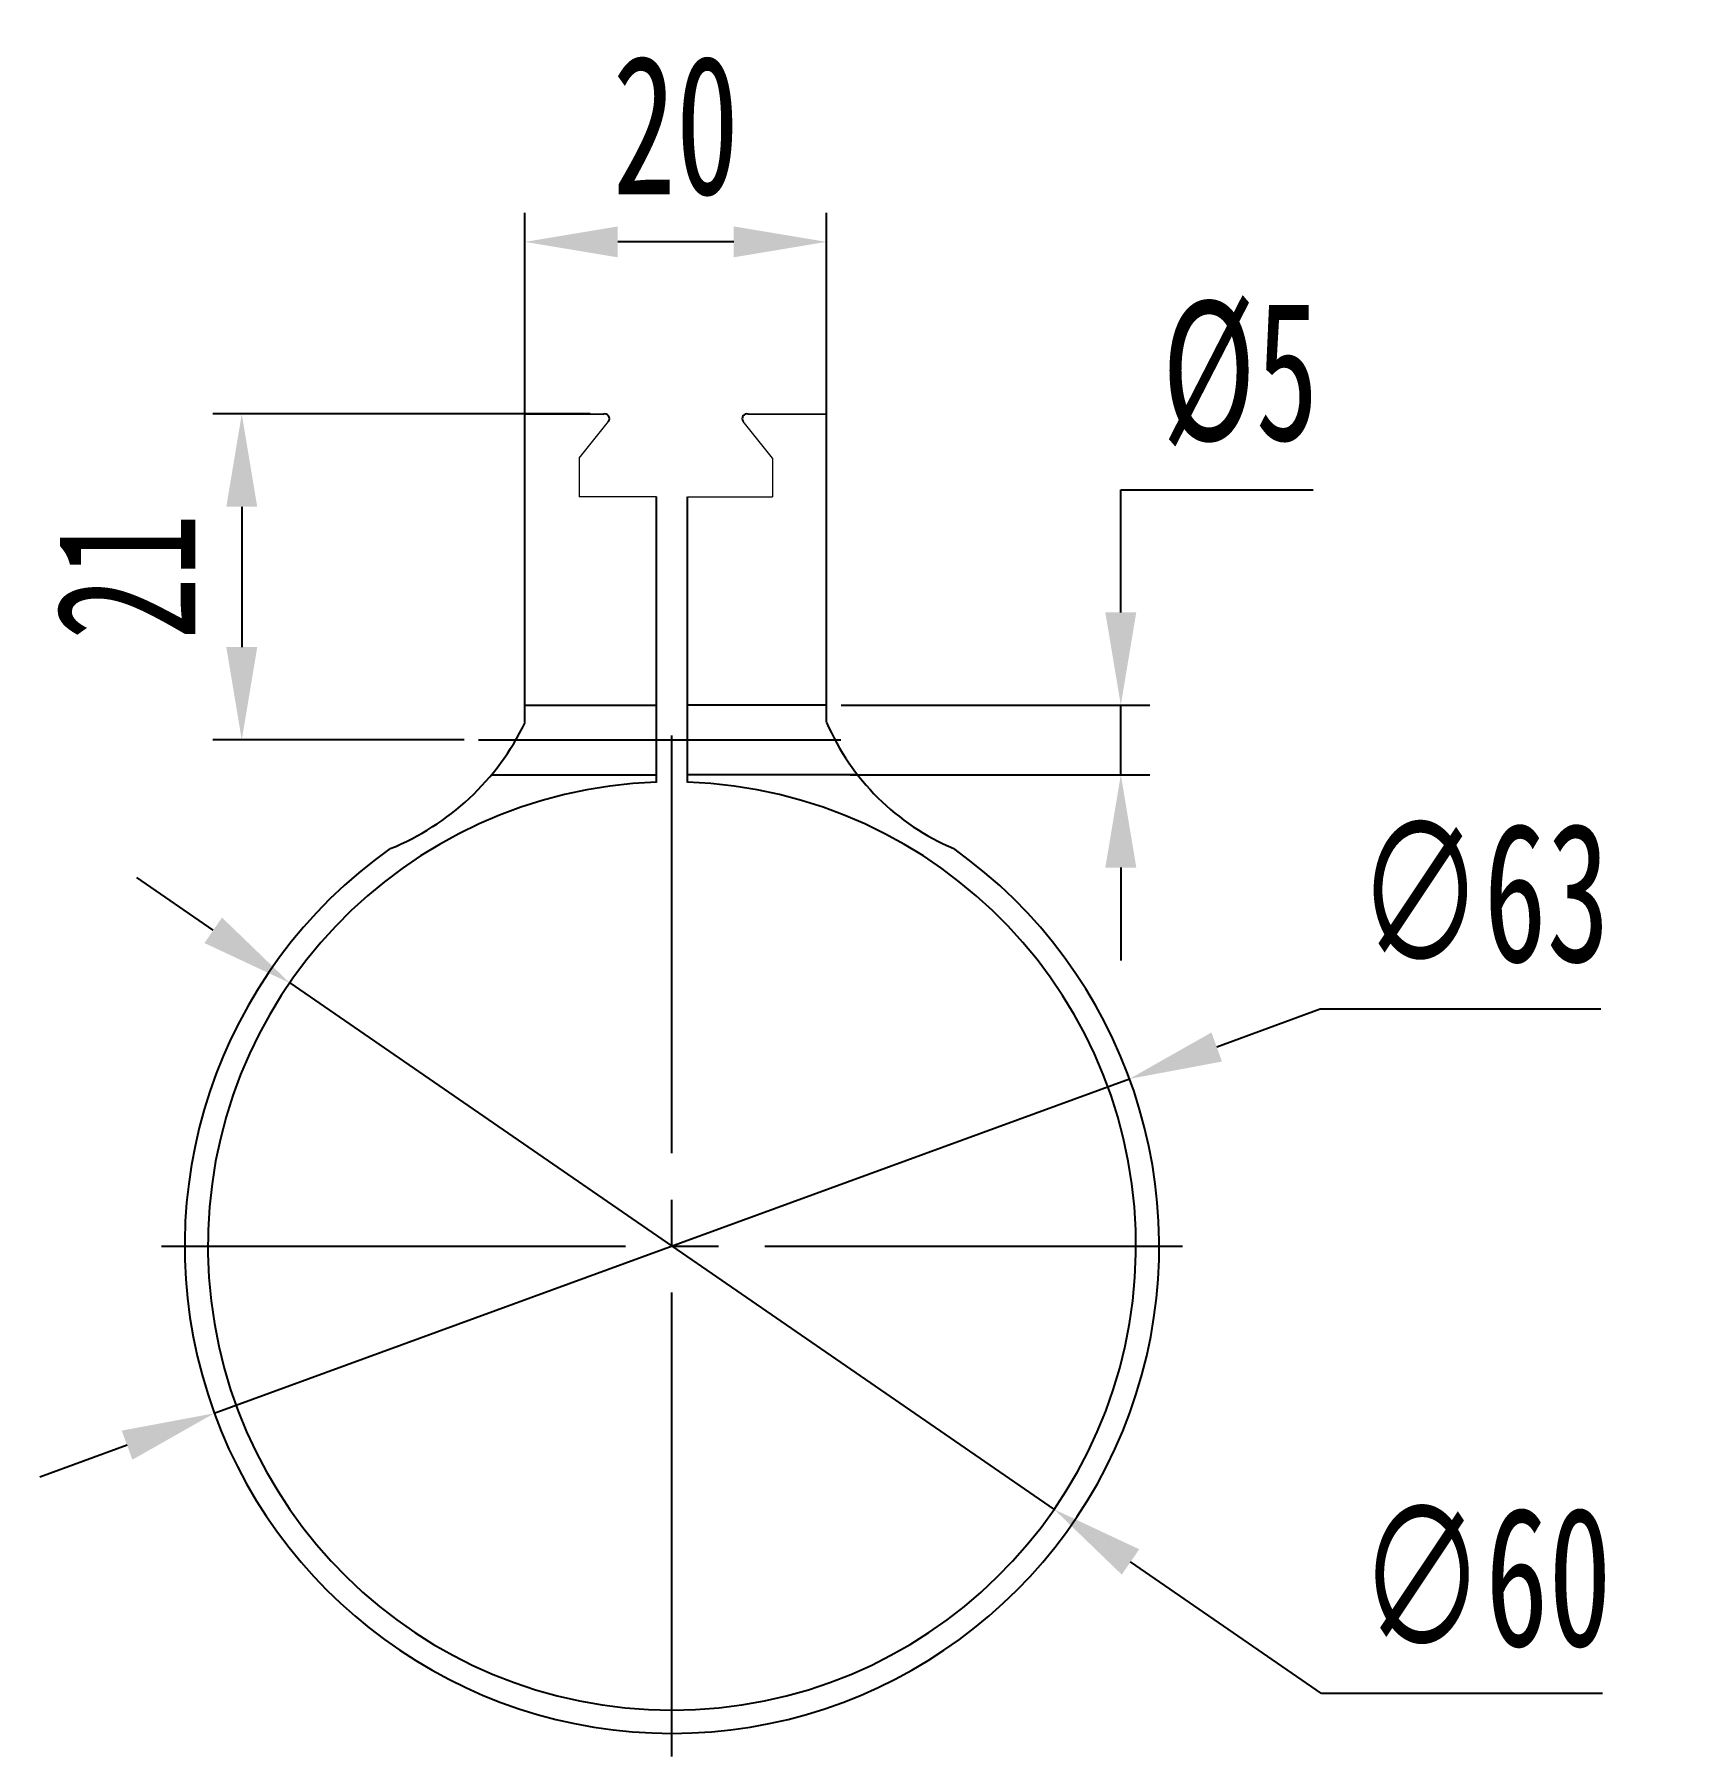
# Model space of a CAD drawing. Header units: millimetres. Extents: x 248 to 355, y -243 to -132.
import ezdxf

# ---------------------------------------------------------------- set-up
doc = ezdxf.new("R2010")
doc.units = ezdxf.units.MM
doc.linetypes.add('EB_DASHDOT', pattern=[39, 30, -3, 3, -3])
doc.layers.get('Defpoints').update_dxf_attribs({"lineweight": 0})
for name, color, linetype, lineweight in [('200', 1, 'Continuous', 0), ('CAXA1', 1, 'EB_DASHDOT', 25), ('CAXA3', 7, 'Continuous', 25), ('尺寸线', 7, 'Continuous', 13)]:
    doc.layers.add(name, color=color, linetype=linetype, lineweight=lineweight)
doc.styles.add('标准', font='', dxfattribs={"width": 0.667})
doc.styles.get('标准').set_extended_font_data('FangSong_GB2312')
doc.dimstyles.new('ISO-25', dxfattribs={"dimscale": 1.5, "dimtxt": 6, "dimasz": 4, "dimexe": 1.25, "dimexo": 0.625, "dimgap": 2, "dimtad": 1, "dimtoh": 1, "dimdec": 0, "dimdsep": 46, "dimtxsty": '标准', "dimcen": 0, "dimclrd": 1, "dimclre": 1, "dimaunit": 1, "dimazin": 2, "dimtfac": 1, "dimtdec": 0, "dimtmove": 0, "dimatfit": 3, "dimfxl": 0, "dimarcsym": 0})

# ---------------------------------------------------------------- blocks, each defined once
blk = doc.blocks.new('*D58')
at = {"layer": 'Defpoints', "color": 0}
for p in [(284.88, -156.62), (261.41, -177.7), (276.72, -177.7)]:
    blk.add_point(p, dxfattribs=at)
at = {"layer": '尺寸线', "color": 1, "lineweight": -2}
for p, q in [((283.94, -156.62), (259.54, -156.62)), ((261.41, -162.62), (261.41, -171.7)), ((275.78, -177.7), (259.54, -177.7))]:
    blk.add_line(p, q, dxfattribs=at)
at = {"layer": '尺寸线', "color": 1}
for points in [[(260.41, -162.62), (262.41, -162.62), (261.41, -156.62)], [(260.41, -171.7), (262.41, -171.7), (261.41, -177.7)]]:
    blk.add_solid(points, dxfattribs=at)
at = {"layer": '尺寸线', "color": 0, "insert": (253.91, -167.16), "char_height": 9, "attachment_point": 5, "rotation": 90, "style": '标准'}
blk.add_mtext('21', dxfattribs=at)
blk = doc.blocks.new('*D59')
at = {"layer": 'Defpoints', "color": 0}
for p in [(299.22, -175.45), (299.81, -179.95), (318.24, -179.95)]:
    blk.add_point(p, dxfattribs=at)
at = {"layer": '尺寸线', "color": 1, "lineweight": -2}
for p, q in [((318.24, -169.45), (318.24, -161.53)), ((318.24, -161.53), (330.68, -161.53)), ((300.15, -175.45), (320.12, -175.45)), ((318.24, -179.95), (318.24, -175.45)), ((300.75, -179.95), (320.12, -179.95)), ((318.24, -185.95), (318.24, -191.95))]:
    blk.add_line(p, q, dxfattribs=at)
at = {"layer": '尺寸线', "color": 1}
for points in [[(317.24, -169.45), (319.24, -169.45), (318.24, -175.45)], [(317.24, -185.95), (319.24, -185.95), (318.24, -179.95)]]:
    blk.add_solid(points, dxfattribs=at)
at = {"layer": '尺寸线', "color": 0, "insert": (325.96, -154.03), "char_height": 9, "attachment_point": 5, "style": '标准'}
blk.add_mtext('%%c5', dxfattribs=at)
blk = doc.blocks.new('*D60')
at = {"layer": 'Defpoints', "color": 0}
for p in [(279.72, -145.5), (279.72, -162.38), (299.22, -162.38)]:
    blk.add_point(p, dxfattribs=at)
at = {"layer": '尺寸线', "color": 1, "lineweight": -2}
for p, q in [((279.72, -161.44), (279.72, -143.62)), ((299.22, -161.44), (299.22, -143.62)), ((293.22, -145.5), (285.72, -145.5))]:
    blk.add_line(p, q, dxfattribs=at)
at = {"layer": '尺寸线', "color": 1}
for points in [[(285.72, -144.5), (285.72, -146.5), (279.72, -145.5)], [(293.22, -144.5), (293.22, -146.5), (299.22, -145.5)]]:
    blk.add_solid(points, dxfattribs=at)
at = {"layer": '尺寸线', "color": 0, "insert": (289.47, -138), "char_height": 9, "attachment_point": 5, "style": '标准'}
blk.add_mtext('20', dxfattribs=at)
blk = doc.blocks.new('*D61')
at = {"layer": 'Defpoints', "color": 0}
for p in [(264.51, -193.41), (313.93, -227.44)]:
    blk.add_point(p, dxfattribs=at)
at = {"layer": '尺寸线', "color": 1, "lineweight": -2}
for p, q in [((259.57, -190), (254.63, -186.6)), ((264.51, -193.41), (313.93, -227.44)), ((331.22, -239.35), (318.87, -230.84)), ((349.37, -239.35), (331.22, -239.35))]:
    blk.add_line(p, q, dxfattribs=at)
at = {"layer": '尺寸线', "color": 1}
for points in [[(260.13, -189.18), (259, -190.83), (264.51, -193.41)], [(319.43, -230.02), (318.3, -231.66), (313.93, -227.44)]]:
    blk.add_solid(points, dxfattribs=at)
at = {"layer": '尺寸线', "color": 0, "insert": (341.8, -231.85), "char_height": 9, "attachment_point": 5, "style": '标准'}
blk.add_mtext('∅60', dxfattribs=at)
blk = doc.blocks.new('*D63')
at = {"layer": 'Defpoints', "color": 0}
for p in [(318.8, -199.61), (259.63, -221.23)]:
    blk.add_point(p, dxfattribs=at)
at = {"layer": '尺寸线', "color": 1, "lineweight": -2}
for p, q in [((331.12, -195.11), (324.44, -197.55)), ((349.27, -195.11), (331.12, -195.11)), ((259.63, -221.23), (318.8, -199.61)), ((254, -223.29), (248.36, -225.35))]:
    blk.add_line(p, q, dxfattribs=at)
at = {"layer": '尺寸线', "color": 1}
for points in [[(324.1, -196.61), (324.78, -198.49), (318.8, -199.61)], [(253.65, -222.35), (254.34, -224.23), (259.63, -221.23)]]:
    blk.add_solid(points, dxfattribs=at)
at = {"layer": '尺寸线', "color": 0, "insert": (341.69, -187.61), "char_height": 9, "attachment_point": 5, "style": '标准'}
blk.add_mtext('∅63', dxfattribs=at)

msp = doc.modelspace()

# ---------------------------------------------------------------- linework, layer by layer
at = {"layer": '200', "color": 0, "linetype": 'Continuous', "lineweight": 0}
for p, q in [((283.22, -159.48), (285.11, -157.11)), ((295.72, -159.48), (293.82, -157.11)), ((283.22, -159.48), (283.22, -161.98)), ((295.72, -159.48), (295.72, -161.98)), ((288.22, -161.98), (283.22, -161.98)), ((290.22, -161.98), (295.72, -161.98))]:
    msp.add_line(p, q, dxfattribs=at)
at = {"layer": 'CAXA1', "linetype": 'EB_DASHDOT', "lineweight": 25}
for p, q in [((276.72, -177.7), (300.13, -177.7)), ((289.22, -243.42), (289.22, -177.42)), ((256.22, -210.42), (322.22, -210.42))]:
    msp.add_line(p, q, dxfattribs=at)
at = {"layer": 'CAXA3'}
for p, q in [((279.72, -156.62), (284.79, -156.64)), ((279.72, -176.56), (279.72, -156.62)), ((299.22, -156.65), (294.15, -156.64)), ((299.22, -176.56), (299.22, -156.65)), ((288.22, -180.44), (288.22, -161.98)), ((290.22, -180.44), (290.22, -161.98)), ((279.72, -175.45), (288.22, -175.45)), ((299.22, -175.45), (290.22, -175.45)), ((277.54, -179.95), (288.22, -179.95)), ((301.22, -179.95), (290.22, -179.95))]:
    msp.add_line(p, q, dxfattribs=at)
for centre, radius, start, end in [((284.88, -156.92), 0.3, 321.3402, 107.5862), ((294.06, -156.92), 0.3, 72.4138, 218.6598), ((264.84, -169.4), 16.52, 291.915, 334.2924), ((313.51, -170.39), 15.57, 203.3735, 247.0374), ((289.22, -210.42), 30, 91.9102, 88.0898), ((289.22, -210.42), 31.5, 125.332, 54.668)]:
    msp.add_arc(centre, radius, start, end, dxfattribs=at)

# ---------------------------------------------------------------- dimensions: what is measured, and where the dimension line sits
at = {"layer": '尺寸线'}
dim = msp.add_linear_dim(base=(279.7171518, -145.49637553), p1=(299.2171518, -162.3822681), p2=(279.7171518, -162.3822681), dimstyle='ISO-25', dxfattribs=at)
dim.commit()
dim.dimension.update_dxf_attribs({"geometry": '*D60', "text_midpoint": (289.4671518, -137.99637553)})
dim = msp.add_linear_dim(base=(318.24472895, -179.95060921), p1=(299.2171518, -175.45060921), p2=(299.80796069, -179.95060921), angle=90, text='%%c<>', dimstyle='ISO-25', dxfattribs=at)
dim.commit()
dim.dimension.update_dxf_attribs({"geometry": '*D59', "text_midpoint": (325.96137181, -161.52902882), "dimtype": 160})
dim = msp.add_linear_dim(base=(261.41, -177.7), p1=(284.88, -156.62), p2=(276.72, -177.7), angle=90, dimstyle='ISO-25', dxfattribs=at)
dim.commit()
dim.dimension.update_dxf_attribs({"geometry": '*D58', "text_midpoint": (253.91, -167.16)})
dim = msp.add_diameter_dim_2p(p1=(259.63, -221.23), p2=(318.8, -199.61), dimstyle='ISO-25', dxfattribs=at)
dim.commit()
dim.dimension.update_dxf_attribs({"geometry": '*D63', "text_midpoint": (341.69, -195.11), "dimtype": 163})
dim = msp.add_diameter_dim_2p(p1=(264.51, -193.41), p2=(313.93, -227.44), dimstyle='ISO-25', dxfattribs=at)
dim.commit()
dim.dimension.update_dxf_attribs({"geometry": '*D61', "text_midpoint": (341.8, -231.85)})

doc.saveas('drawing.dxf')
